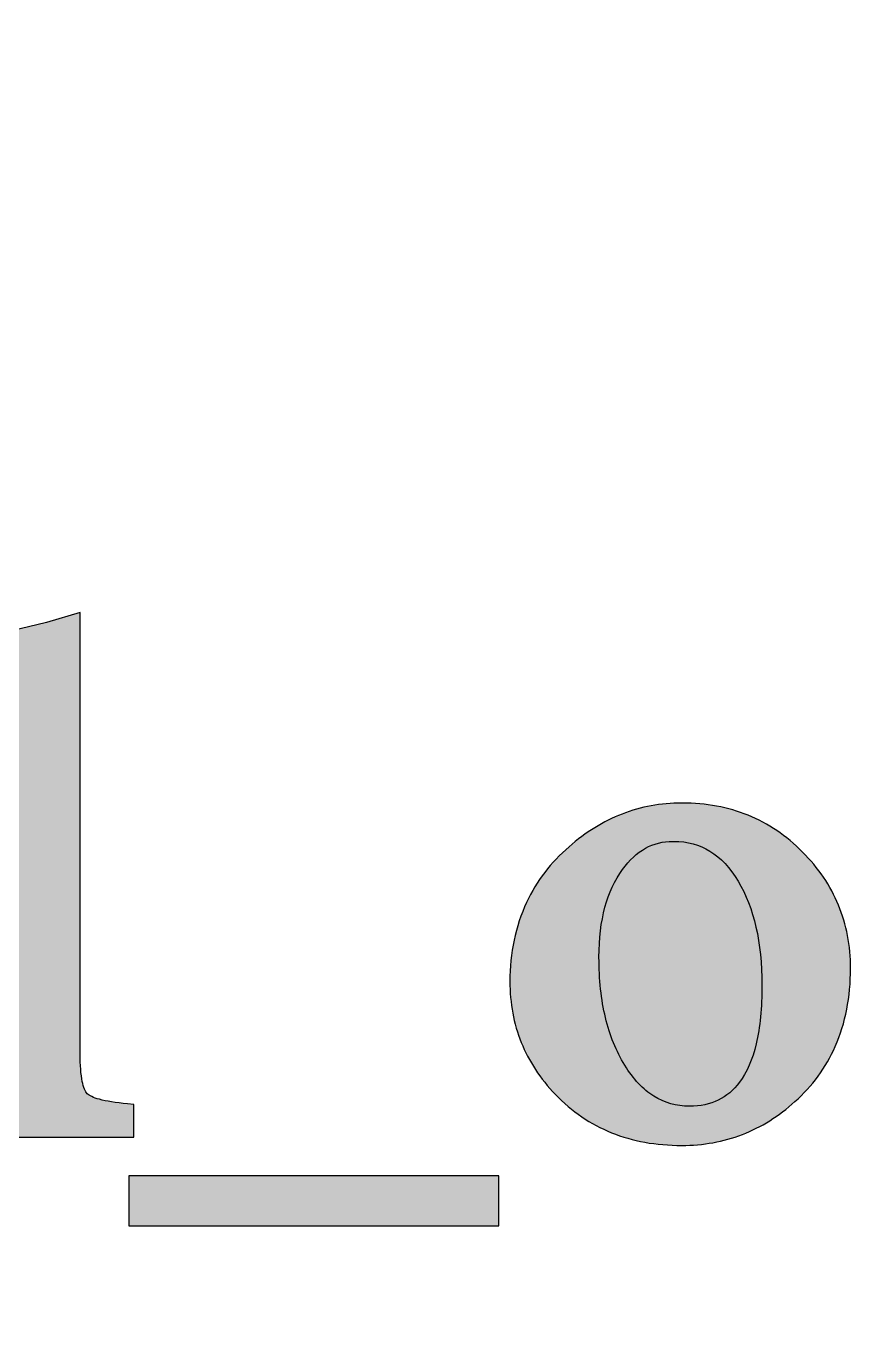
# Model space of a CAD drawing. Header units: millimetres. Extents: x -228 to -124, y -139 to -90.
# Drawn here: x -206.72 to -200.34, y -130.79 to -120.7 of the extents above; entities that cross this region are included whole.
import ezdxf

# ---------------------------------------------------------------- set-up
doc = ezdxf.new("R2010")
doc.units = ezdxf.units.MM
doc.header["$MEASUREMENT"] = 0
doc.layers.add('Layer 1', color=7, linetype='Continuous')

msp = doc.modelspace()

# ---------------------------------------------------------------- hatches: boundary and pattern name
at = {"layer": 'Layer 1', "true_color": 0x373435}
h = msp.add_hatch(color=250, dxfattribs=at)
edge = h.paths.add_edge_path()
edge.add_spline(control_points=[(-207.2932, -129.1432), (-207.2932, -129.1432), (-207.2932, -128.9485), (-207.2932, -128.9485), (-207.2932, -128.9485), (-207.2444, -128.9431), (-207.2444, -128.9431), (-207.1594, -128.9336), (-207.0907, -128.921), (-207.0391, -128.9058), (-206.9937, -128.8925), (-206.9637, -128.8782), (-206.9496, -128.863), (-206.9343, -128.8471), (-206.9221, -128.8157), (-206.9131, -128.7695), (-206.9026, -128.7164), (-206.8973, -128.6463), (-206.8973, -128.5603), (-206.8973, -128.5603), (-206.8973, -125.9978), (-206.8973, -125.9978), (-206.8973, -125.9112), (-206.9021, -125.8418), (-206.9113, -125.7903), (-206.9193, -125.7455), (-206.9297, -125.7166), (-206.9418, -125.7034), (-206.9537, -125.6922), (-206.9815, -125.6808), (-207.0242, -125.67), (-207.0756, -125.6569), (-207.144, -125.646), (-207.2287, -125.6378), (-207.2287, -125.6378), (-207.2784, -125.6329), (-207.2784, -125.6329), (-207.2784, -125.6329), (-207.2784, -125.3999), (-207.2784, -125.3999), (-207.2784, -125.3999), (-207.2296, -125.3946), (-207.2296, -125.3946), (-207.1614, -125.387), (-207.0883, -125.376), (-207.0109, -125.3616), (-206.9342, -125.3477), (-206.8534, -125.3301), (-206.7692, -125.3097), (-206.7692, -125.3097), (-206.5679, -125.2596), (-206.5679, -125.2596), (-206.5679, -125.2596), (-206.3095, -125.1839), (-206.3095, -125.1839), (-206.3095, -125.1839), (-206.3095, -128.5603), (-206.3095, -128.5603), (-206.3095, -128.6481), (-206.304, -128.7186), (-206.2931, -128.7717), (-206.2837, -128.818), (-206.2708, -128.8495), (-206.2548, -128.8655), (-206.2397, -128.8815), (-206.2089, -128.8957), (-206.1619, -128.9085), (-206.1085, -128.9232), (-206.0371, -128.9348), (-205.9485, -128.9431), (-205.9485, -128.9431), (-205.8985, -128.9477), (-205.8985, -128.9477), (-205.8985, -128.9477), (-205.8985, -129.198), (-205.8985, -129.198), (-205.8985, -129.198), (-207.2932, -129.198), (-207.2932, -129.198), (-207.2932, -129.198), (-207.2932, -129.1432), (-207.2932, -129.1432)], knot_values=[0, 0, 0, 0, 0.037037, 0.037037, 0.037037, 0.0740741, 0.0740741, 0.0740741, 0.1111111, 0.1111111, 0.1111111, 0.1481481, 0.1481481, 0.1481481, 0.1851852, 0.1851852, 0.1851852, 0.2222222, 0.2222222, 0.2222222, 0.2592593, 0.2592593, 0.2592593, 0.2962963, 0.2962963, 0.2962963, 0.3333333, 0.3333333, 0.3333333, 0.3703704, 0.3703704, 0.3703704, 0.4074074, 0.4074074, 0.4074074, 0.4444444, 0.4444444, 0.4444444, 0.4814815, 0.4814815, 0.4814815, 0.5185185, 0.5185185, 0.5185185, 0.5555556, 0.5555556, 0.5555556, 0.5925926, 0.5925926, 0.5925926, 0.6296296, 0.6296296, 0.6296296, 0.6666667, 0.6666667, 0.6666667, 0.7037037, 0.7037037, 0.7037037, 0.7407407, 0.7407407, 0.7407407, 0.7777778, 0.7777778, 0.7777778, 0.8148148, 0.8148148, 0.8148148, 0.8518519, 0.8518519, 0.8518519, 0.8888889, 0.8888889, 0.8888889, 0.9259259, 0.9259259, 0.9259259, 0.962963, 0.962963, 0.962963, 1, 1, 1, 1], degree=3, periodic=1)
h = msp.add_hatch(color=250, dxfattribs=at)
edge = h.paths.add_edge_path()
edge.add_spline(control_points=[(-201.7061, -126.6414), (-201.5237, -126.6414), (-201.3553, -126.6728), (-201.2022, -126.7353), (-201.0487, -126.7977), (-200.9097, -126.8918), (-200.7862, -127.0166), (-200.6642, -127.1383), (-200.5724, -127.274), (-200.5111, -127.4228), (-200.4498, -127.5717), (-200.419, -127.7335), (-200.419, -127.9069), (-200.419, -128.0161), (-200.4288, -128.1207), (-200.4481, -128.22), (-200.4672, -128.3193), (-200.4965, -128.4141), (-200.5357, -128.5037), (-200.5719, -128.586), (-200.616, -128.6625), (-200.6672, -128.7324), (-200.7184, -128.8025), (-200.7777, -128.8674), (-200.8445, -128.9262), (-200.9678, -129.0374), (-201.1016, -129.1215), (-201.2458, -129.1773), (-201.3907, -129.2333), (-201.5458, -129.2615), (-201.7102, -129.2615), (-201.9063, -129.2615), (-202.0849, -129.229), (-202.2457, -129.1641), (-202.4073, -129.0992), (-202.5511, -129.0013), (-202.6761, -128.8712), (-202.7918, -128.7502), (-202.8787, -128.6173), (-202.9367, -128.4734), (-202.9946, -128.329), (-203.0236, -128.1736), (-203.0236, -128.0074), (-203.0236, -127.8984), (-203.013, -127.7929), (-202.9916, -127.6919), (-202.9703, -127.5909), (-202.938, -127.494), (-202.8956, -127.4021), (-202.8577, -127.3196), (-202.8114, -127.2429), (-202.7574, -127.1723), (-202.703, -127.101), (-202.6407, -127.0357), (-202.5711, -126.976), (-202.4448, -126.8652), (-202.3095, -126.7814), (-202.166, -126.7256), (-202.022, -126.6696), (-201.8697, -126.6414), (-201.7102, -126.6414), (-201.7102, -126.6414), (-201.7061, -126.6414), (-201.7061, -126.6414)], knot_values=[0, 0, 0, 0, 0.047619, 0.047619, 0.047619, 0.0952381, 0.0952381, 0.0952381, 0.1428571, 0.1428571, 0.1428571, 0.1904762, 0.1904762, 0.1904762, 0.2380952, 0.2380952, 0.2380952, 0.2857143, 0.2857143, 0.2857143, 0.3333333, 0.3333333, 0.3333333, 0.3809524, 0.3809524, 0.3809524, 0.4285714, 0.4285714, 0.4285714, 0.4761905, 0.4761905, 0.4761905, 0.5238095, 0.5238095, 0.5238095, 0.5714286, 0.5714286, 0.5714286, 0.6190476, 0.6190476, 0.6190476, 0.6666667, 0.6666667, 0.6666667, 0.7142857, 0.7142857, 0.7142857, 0.7619048, 0.7619048, 0.7619048, 0.8095238, 0.8095238, 0.8095238, 0.8571429, 0.8571429, 0.8571429, 0.9047619, 0.9047619, 0.9047619, 0.952381, 0.952381, 0.952381, 1, 1, 1, 1], degree=3, periodic=1)
h = msp.add_hatch(color=250, dxfattribs=at)
edge = h.paths.add_edge_path()
edge.add_spline(control_points=[(-201.7771, -126.9346), (-201.8538, -126.9346), (-201.9238, -126.9521), (-201.987, -126.9871), (-202.0515, -127.0229), (-202.1102, -127.0776), (-202.1626, -127.1505), (-202.222, -127.2324), (-202.2669, -127.3287), (-202.2967, -127.4392), (-202.3272, -127.5517), (-202.3424, -127.6792), (-202.3424, -127.8211), (-202.3424, -127.9916), (-202.3259, -128.146), (-202.2928, -128.2836), (-202.2601, -128.4203), (-202.2108, -128.5419), (-202.1456, -128.6476), (-202.0803, -128.7535), (-202.0059, -128.8331), (-201.923, -128.8851), (-201.8418, -128.9359), (-201.7506, -128.9615), (-201.6502, -128.9615), (-201.5676, -128.9615), (-201.4943, -128.9461), (-201.431, -128.9156), (-201.3683, -128.8853), (-201.3137, -128.8393), (-201.2683, -128.7781), (-201.2119, -128.7032), (-201.1693, -128.6045), (-201.1406, -128.4829), (-201.1111, -128.3575), (-201.0963, -128.2076), (-201.0963, -128.0338), (-201.0963, -127.7076), (-201.1573, -127.4426), (-201.2788, -127.2399), (-201.3404, -127.1369), (-201.4122, -127.0597), (-201.494, -127.0092), (-201.5745, -126.9596), (-201.6664, -126.9346), (-201.7696, -126.9346), (-201.7696, -126.9346), (-201.7771, -126.9346), (-201.7771, -126.9346)], knot_values=[0, 0, 0, 0, 0.0625, 0.0625, 0.0625, 0.125, 0.125, 0.125, 0.1875, 0.1875, 0.1875, 0.25, 0.25, 0.25, 0.3125, 0.3125, 0.3125, 0.375, 0.375, 0.375, 0.4375, 0.4375, 0.4375, 0.5, 0.5, 0.5, 0.5625, 0.5625, 0.5625, 0.625, 0.625, 0.625, 0.6875, 0.6875, 0.6875, 0.75, 0.75, 0.75, 0.8125, 0.8125, 0.8125, 0.875, 0.875, 0.875, 0.9375, 0.9375, 0.9375, 1, 1, 1, 1], degree=3, periodic=1)
h = msp.add_hatch(color=250, dxfattribs=at)
edge = h.paths.add_edge_path()
edge.add_spline(control_points=[(-205.9374, -129.8228), (-205.9374, -129.8228), (-205.9374, -129.4953), (-205.9374, -129.4953), (-205.9374, -129.4953), (-203.1078, -129.4953), (-203.1078, -129.4953), (-203.1078, -129.4953), (-203.1078, -129.8777), (-203.1078, -129.8777), (-203.1078, -129.8777), (-205.9374, -129.8777), (-205.9374, -129.8777), (-205.9374, -129.8777), (-205.9374, -129.8228), (-205.9374, -129.8228)], knot_values=[0, 0, 0, 0, 0.2, 0.2, 0.2, 0.4, 0.4, 0.4, 0.6, 0.6, 0.6, 0.8, 0.8, 0.8, 1, 1, 1, 1], degree=3, periodic=1)

# ---------------------------------------------------------------- linework, layer by layer
at = {"layer": 'Layer 1', "color": 250, "lineweight": 18}
msp.add_open_spline([(-224.1676, -89.5688), (-224.1676, -89.5688), (-181.8748, -89.5688), (-181.8748, -89.5688), (-179.8103, -89.5688), (-178.1212, -91.258), (-178.1212, -93.3226), (-178.1212, -93.3226), (-178.1212, -135.615), (-178.1212, -135.615), (-178.1212, -137.6796), (-179.8103, -139.3688), (-181.8748, -139.3688), (-181.8748, -139.3688), (-224.1676, -139.3688), (-224.1676, -139.3688), (-226.2321, -139.3688), (-227.9212, -137.6796), (-227.9212, -135.615), (-227.9212, -135.615), (-227.9212, -93.3226), (-227.9212, -93.3226), (-227.9212, -91.258), (-226.2321, -89.5688), (-224.1676, -89.5688)], degree=3, knots=[0, 0, 0, 0, 0.125, 0.125, 0.125, 0.25, 0.25, 0.25, 0.375, 0.375, 0.375, 0.5, 0.5, 0.5, 0.625, 0.625, 0.625, 0.75, 0.75, 0.75, 0.875, 0.875, 0.875, 1, 1, 1, 1], dxfattribs=at)
at = {"layer": 'Layer 1', "color": 250}
for points, knots in [([(-207.2932, -129.1432), (-207.2932, -129.1432), (-207.2932, -128.9485), (-207.2932, -128.9485), (-207.2932, -128.9485), (-207.2444, -128.9431), (-207.2444, -128.9431), (-207.1594, -128.9336), (-207.0907, -128.921), (-207.0391, -128.9058), (-206.9937, -128.8925), (-206.9637, -128.8782), (-206.9496, -128.863), (-206.9343, -128.8471), (-206.9221, -128.8157), (-206.9131, -128.7695), (-206.9026, -128.7164), (-206.8973, -128.6463), (-206.8973, -128.5603), (-206.8973, -128.5603), (-206.8973, -125.9978), (-206.8973, -125.9978), (-206.8973, -125.9112), (-206.9021, -125.8418), (-206.9113, -125.7903), (-206.9193, -125.7455), (-206.9297, -125.7166), (-206.9418, -125.7034), (-206.9537, -125.6922), (-206.9815, -125.6808), (-207.0242, -125.67), (-207.0756, -125.6569), (-207.144, -125.646), (-207.2287, -125.6378), (-207.2287, -125.6378), (-207.2784, -125.6329), (-207.2784, -125.6329), (-207.2784, -125.6329), (-207.2784, -125.3999), (-207.2784, -125.3999), (-207.2784, -125.3999), (-207.2296, -125.3946), (-207.2296, -125.3946), (-207.1614, -125.387), (-207.0883, -125.376), (-207.0109, -125.3616), (-206.9342, -125.3477), (-206.8534, -125.3301), (-206.7692, -125.3097), (-206.7692, -125.3097), (-206.5679, -125.2596), (-206.5679, -125.2596), (-206.5679, -125.2596), (-206.3095, -125.1839), (-206.3095, -125.1839), (-206.3095, -125.1839), (-206.3095, -128.5603), (-206.3095, -128.5603), (-206.3095, -128.6481), (-206.304, -128.7186), (-206.2931, -128.7717), (-206.2837, -128.818), (-206.2708, -128.8495), (-206.2548, -128.8655), (-206.2397, -128.8815), (-206.2089, -128.8957), (-206.1619, -128.9085), (-206.1085, -128.9232), (-206.0371, -128.9348), (-205.9485, -128.9431), (-205.9485, -128.9431), (-205.8985, -128.9477), (-205.8985, -128.9477), (-205.8985, -128.9477), (-205.8985, -129.198), (-205.8985, -129.198), (-205.8985, -129.198), (-207.2932, -129.198), (-207.2932, -129.198), (-207.2932, -129.198), (-207.2932, -129.1432), (-207.2932, -129.1432)], [0, 0, 0, 0, 0.037037, 0.037037, 0.037037, 0.0740741, 0.0740741, 0.0740741, 0.1111111, 0.1111111, 0.1111111, 0.1481481, 0.1481481, 0.1481481, 0.1851852, 0.1851852, 0.1851852, 0.2222222, 0.2222222, 0.2222222, 0.2592593, 0.2592593, 0.2592593, 0.2962963, 0.2962963, 0.2962963, 0.3333333, 0.3333333, 0.3333333, 0.3703704, 0.3703704, 0.3703704, 0.4074074, 0.4074074, 0.4074074, 0.4444444, 0.4444444, 0.4444444, 0.4814815, 0.4814815, 0.4814815, 0.5185185, 0.5185185, 0.5185185, 0.5555556, 0.5555556, 0.5555556, 0.5925926, 0.5925926, 0.5925926, 0.6296296, 0.6296296, 0.6296296, 0.6666667, 0.6666667, 0.6666667, 0.7037037, 0.7037037, 0.7037037, 0.7407407, 0.7407407, 0.7407407, 0.7777778, 0.7777778, 0.7777778, 0.8148148, 0.8148148, 0.8148148, 0.8518519, 0.8518519, 0.8518519, 0.8888889, 0.8888889, 0.8888889, 0.9259259, 0.9259259, 0.9259259, 0.962963, 0.962963, 0.962963, 1, 1, 1, 1]), ([(-201.7061, -126.6414), (-201.5237, -126.6414), (-201.3553, -126.6728), (-201.2022, -126.7353), (-201.0487, -126.7977), (-200.9097, -126.8918), (-200.7862, -127.0166), (-200.6642, -127.1383), (-200.5724, -127.274), (-200.5111, -127.4228), (-200.4498, -127.5717), (-200.419, -127.7335), (-200.419, -127.9069), (-200.419, -128.0161), (-200.4288, -128.1207), (-200.4481, -128.22), (-200.4672, -128.3193), (-200.4965, -128.4141), (-200.5357, -128.5037), (-200.5719, -128.586), (-200.616, -128.6625), (-200.6672, -128.7324), (-200.7184, -128.8025), (-200.7777, -128.8674), (-200.8445, -128.9262), (-200.9678, -129.0374), (-201.1016, -129.1215), (-201.2458, -129.1773), (-201.3907, -129.2333), (-201.5458, -129.2615), (-201.7102, -129.2615), (-201.9063, -129.2615), (-202.0849, -129.229), (-202.2457, -129.1641), (-202.4073, -129.0992), (-202.5511, -129.0013), (-202.6761, -128.8712), (-202.7918, -128.7502), (-202.8787, -128.6173), (-202.9367, -128.4734), (-202.9946, -128.329), (-203.0236, -128.1736), (-203.0236, -128.0074), (-203.0236, -127.8984), (-203.013, -127.7929), (-202.9916, -127.6919), (-202.9703, -127.5909), (-202.938, -127.494), (-202.8956, -127.4021), (-202.8577, -127.3196), (-202.8114, -127.2429), (-202.7574, -127.1723), (-202.703, -127.101), (-202.6407, -127.0357), (-202.5711, -126.976), (-202.4448, -126.8652), (-202.3095, -126.7814), (-202.166, -126.7256), (-202.022, -126.6696), (-201.8697, -126.6414), (-201.7102, -126.6414), (-201.7102, -126.6414), (-201.7061, -126.6414), (-201.7061, -126.6414)], [0, 0, 0, 0, 0.047619, 0.047619, 0.047619, 0.0952381, 0.0952381, 0.0952381, 0.1428571, 0.1428571, 0.1428571, 0.1904762, 0.1904762, 0.1904762, 0.2380952, 0.2380952, 0.2380952, 0.2857143, 0.2857143, 0.2857143, 0.3333333, 0.3333333, 0.3333333, 0.3809524, 0.3809524, 0.3809524, 0.4285714, 0.4285714, 0.4285714, 0.4761905, 0.4761905, 0.4761905, 0.5238095, 0.5238095, 0.5238095, 0.5714286, 0.5714286, 0.5714286, 0.6190476, 0.6190476, 0.6190476, 0.6666667, 0.6666667, 0.6666667, 0.7142857, 0.7142857, 0.7142857, 0.7619048, 0.7619048, 0.7619048, 0.8095238, 0.8095238, 0.8095238, 0.8571429, 0.8571429, 0.8571429, 0.9047619, 0.9047619, 0.9047619, 0.952381, 0.952381, 0.952381, 1, 1, 1, 1]), ([(-201.7771, -126.9346), (-201.8538, -126.9346), (-201.9238, -126.9521), (-201.987, -126.9871), (-202.0515, -127.0229), (-202.1102, -127.0776), (-202.1626, -127.1505), (-202.222, -127.2324), (-202.2669, -127.3287), (-202.2967, -127.4392), (-202.3272, -127.5517), (-202.3424, -127.6792), (-202.3424, -127.8211), (-202.3424, -127.9916), (-202.3259, -128.146), (-202.2928, -128.2836), (-202.2601, -128.4203), (-202.2108, -128.5419), (-202.1456, -128.6476), (-202.0803, -128.7535), (-202.0059, -128.8331), (-201.923, -128.8851), (-201.8418, -128.9359), (-201.7506, -128.9615), (-201.6502, -128.9615), (-201.5676, -128.9615), (-201.4943, -128.9461), (-201.431, -128.9156), (-201.3683, -128.8853), (-201.3137, -128.8393), (-201.2683, -128.7781), (-201.2119, -128.7032), (-201.1693, -128.6045), (-201.1406, -128.4829), (-201.1111, -128.3575), (-201.0963, -128.2076), (-201.0963, -128.0338), (-201.0963, -127.7076), (-201.1573, -127.4426), (-201.2788, -127.2399), (-201.3404, -127.1369), (-201.4122, -127.0597), (-201.494, -127.0092), (-201.5745, -126.9596), (-201.6664, -126.9346), (-201.7696, -126.9346), (-201.7696, -126.9346), (-201.7771, -126.9346), (-201.7771, -126.9346)], [0, 0, 0, 0, 0.0625, 0.0625, 0.0625, 0.125, 0.125, 0.125, 0.1875, 0.1875, 0.1875, 0.25, 0.25, 0.25, 0.3125, 0.3125, 0.3125, 0.375, 0.375, 0.375, 0.4375, 0.4375, 0.4375, 0.5, 0.5, 0.5, 0.5625, 0.5625, 0.5625, 0.625, 0.625, 0.625, 0.6875, 0.6875, 0.6875, 0.75, 0.75, 0.75, 0.8125, 0.8125, 0.8125, 0.875, 0.875, 0.875, 0.9375, 0.9375, 0.9375, 1, 1, 1, 1]), ([(-205.9374, -129.8228), (-205.9374, -129.8228), (-205.9374, -129.4953), (-205.9374, -129.4953), (-205.9374, -129.4953), (-203.1078, -129.4953), (-203.1078, -129.4953), (-203.1078, -129.4953), (-203.1078, -129.8777), (-203.1078, -129.8777), (-203.1078, -129.8777), (-205.9374, -129.8777), (-205.9374, -129.8777), (-205.9374, -129.8777), (-205.9374, -129.8228), (-205.9374, -129.8228)], [0, 0, 0, 0, 0.2, 0.2, 0.2, 0.4, 0.4, 0.4, 0.6, 0.6, 0.6, 0.8, 0.8, 0.8, 1, 1, 1, 1])]:
    msp.add_open_spline(points, degree=3, knots=knots, dxfattribs=at)

doc.saveas('drawing.dxf')
